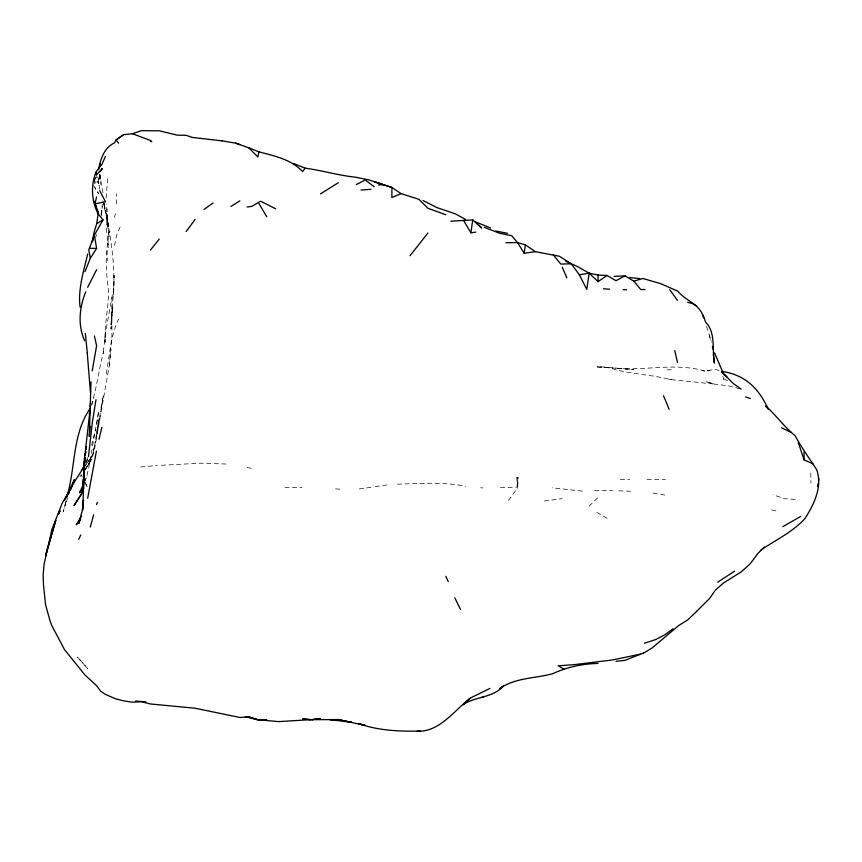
<?xml version="1.0" encoding="UTF-8"?>
<svg xmlns="http://www.w3.org/2000/svg" width="862" height="862" viewBox="0 0 862 862"><rect width="100%" height="100%" fill="white"/><g stroke="black" fill="none" stroke-linecap="round" stroke-linejoin="round"><path stroke-width="0.65" stroke-dasharray="4.31 3.23" d="M99.938 174.641L98.742 180.966L96.619 181.925L98.731 183.412L99.539 173.542L100.358 180.039L100.197 174.954M112.092 297.347L110.939 329.025L113.859 285.979M113.881 285.214C114.538 259.958 110.174 234.884 105.573 210.134L109.14 237.007L107.114 219.271L106.64 204.057M116.381 203.938L116.542 193.702M517.243 487.084L517.491 477.462L518.224 477.311L517.75 487.084L517.491 477.462L516.769 477.311L517.243 487.084L498.721 487.73M106.155 198.034L107.675 178.229M112.394 294.707L105.638 332.161L105.326 342.322C103.774 324.489 109.248 306.98 108.429 289.115C105.638 269.806 104.959 250.282 110.034 231.296M85.36 469.65L91.932 458.67L94.464 449.792L109.323 365.316L111.92 335.781L111.931 307.777M106.295 373.903C109.56 355.553 110.465 336.008 118.633 318.983M114.527 245.541L116.65 235.121L120.227 226.846M101.339 215.931L102.427 206.223M104.571 341.891L105.638 332.161M101.113 214.455L102.287 204.326M109.323 365.316L111.176 349.573M97.794 429.675L99.442 418.382L96.619 437.788M96.619 433.198L95.596 440.105L103.397 395.421L100.207 411.745M105.573 332.667L103.041 354.271L103.569 351.642C98.882 369.087 96.986 387.06 91.587 404.31M98.462 421.087L96.619 432.853L99.011 418.641M96.619 424.686L98.721 410.894L88.851 467.226L86.771 476.363L84.088 483.69M101.156 214.606L101.964 210.123L101.242 213.83M65.921 501.339L63.325 511.619L66.546 500.606M114.527 217.343L115.411 213.722M91.587 445.18L95.488 429.707M66.126 501.587L65.038 505.186L68.152 496.641M91.674 405.345L94.001 397.824M86.405 461.385L87.644 457.668M95.801 236.931L96.619 234.669M85.295 479.994L86.34 477.656M86.168 462.872L87.665 459.521L86.448 461.784M723.455 379.765L723.854 378.892L722.776 376.425M85.079 469.488L91.932 458.67L85.004 469.876M86.254 464.198L90.585 457.894L86.232 464.392M508.537 500.477L517.491 487.881M79.832 476.805L81.502 474.811M589.134 506.177L598.088 497.406M140.668 466.978L157.466 465.491M359.282 488.948L373.634 486.89M375.153 486.696L388.019 484.853M544.364 501.005L562.272 498.592M161.463 465.297L200.986 463.163L226.62 464.047M594.575 490.37L612.548 490.403M667.026 369.873L672.144 369.712M397.382 484.196C420.074 483.42 442.993 481.772 465.437 486.265M739.93 388.794L728.821 385.896L714.501 384.118L705.547 381.521L714.167 384.021L671.487 379.668L655.68 376.425L624.95 371.953L607.042 367.352L595.545 366.846L615.759 368.171M620.252 479.606L629.756 479.66M647.028 479.294L665.539 479.638M284.891 487.353L302.045 487.536M582.4 491.114L552.283 487.827M480.651 487.817L482.806 487.881M618.754 490.812L632.018 491.308M335.458 488.926L341.848 489.217M795.098 499.421L784.226 498.678L773.139 494.734M600.771 366.77L633.904 369.626L616.136 368.236C645.713 370.908 676.713 362.309 705.547 371.317L709.523 370.617L702.013 370.358L705.547 371.317L714.501 369.173L720.944 371.08M653.04 493.107L665.076 495.079M247.092 467.57L252.157 468.454M668.793 379.194L671.487 379.668M771.706 509.916L777.179 511.22M723.854 378.892L728.498 381.144M607.042 518.288L596.461 512.136M93.559 185.362L98.624 193.691L94.777 187.571M85.241 482.828L87.062 486.319M80.963 474.606L82.138 476.88M85.079 482.548L87.428 487.095M706.538 326.386L711.344 341.33M709.254 335.156L711.15 342.516M102.826 200.771L108.741 226.9L104.14 204.111M96.275 173.467L98.731 183.412M103.925 203.26L105.142 208.292L104.237 203.647L104.55 208.636L104.162 203.292M99.884 189.36L98.279 181.235L98.225 176.096M102.944 192.732L99.755 174.814M103.99 203.809L104.496 207.419L104.227 203.82M99.572 174.706L100.391 184.371M107.944 240.433L108.353 247.803L106.382 228.258L107.114 219.271L107.815 227.428L107.028 208.884M810.797 472.99L810.937 483.248M107.147 250.314L107.287 260.733M114.021 275.549L113.633 295.418L114.021 275.549M112.857 307.238L111.026 324.931L112.857 307.238M95.434 441.376L92.945 453.153L95.434 441.376M93.247 452.981L87.665 466.461L93.247 452.981M87.665 668.578L77.569 657.178L87.665 668.578"/><path stroke-width="1.29" d="M83.862 468.745L84.961 457.765L83.226 488.495L84.573 457.991L90.079 409.579M94.809 183.24L94.852 181.171M83.829 468.766L83.237 484.67L79.552 492.881L80.134 491.577M91.006 381.898L89.292 436.463L90.111 426.216M83.226 479.444L82.687 490.101L83.129 485.759M90.23 406.907L90.456 402.899M84.573 457.991L84.153 464.521L84.939 458.121M722.237 371.468C745.393 374.948 758.905 388.568 768.225 409.116L765.704 405.97C776.134 415.312 784.204 426.852 795.098 435.676C801.498 447.658 809.299 458.228 816.648 469.618C822.747 486.642 814.03 504.561 804.828 518.698C792.437 532.22 775.38 540.151 760.392 550.387M83.205 502.621L82.58 510.142M82.58 510.056L83.205 502.535M83.506 474.488L84.961 457.765M100.164 166.15L100.401 163.694M85.252 455.567L85.726 451.731M86.038 449.177L86.362 446.624L86.049 449.102M85.273 455.287L85.737 451.58M98.354 212.214L98.57 214.336L103.009 219.864L94.378 235.186L92.342 241.769L94.055 232.417L96.759 223.635L98.354 212.214L94.939 203.841L96.619 196.924M475.813 232.104L470.921 232.848L472.721 219.918L450.761 221.211M565.763 261.229L577.411 266.52L589.134 273.168L586.796 289.416L579.361 274.784L571.226 263.783L559.363 256.251L535.41 251.682L524.171 253.256L525.346 244.873L517.491 242.567L505.972 242.75M92.191 370.875L96.619 345.673L94.421 336.018M88.463 456.666L92.331 422.488L95.973 399.709M817.65 486.265L818.07 483.733M818.48 481.19L818.9 478.658M87.665 498.268L96.415 451.149M83.215 483.97L81.481 494.001L74.143 505.369L81.481 494.001L83.043 487.105M67.398 494.928C75.565 466.32 72.419 434.286 89.95 408.728M96.135 174.652L95.962 172.228C90.521 185.944 91.609 201.072 98.225 214.142M90.198 410.29L89.357 413.868L90.004 411.443M98.462 169.76C100.488 159.481 104.14 147.477 114.527 142.876L116.047 139.956L123.481 134.731L132.436 133.718L141.39 130.668L159.298 130.808L177.216 135.151L186.17 135.323L192.118 137.392L221.987 140.872M98.99 439.329L101.899 427.304M248.849 147.865L259.031 151.884L257.803 156.97L248.849 147.865L235.854 143.167L222.062 140.872M87.665 254.139C83.614 271.433 77.882 289.147 80.058 307.055M90.327 527.048L93.635 514.797M96.619 504.582L97.32 502.33M85.694 291.906C79.401 307.518 77.602 324.974 84.616 340.705M84.982 271.638L90.359 258.191L96.619 248.45L94.378 235.186L88.743 250.023L90.359 258.191M70.835 489.325L72.171 485.672M73.065 483.226L74.401 479.574L64.639 500.38M80.683 518.698L78.711 523.536L82.127 511.101L83.539 499.949L82.989 505.207L83.668 479.197L83.625 488.776M59.898 510.972L58.379 514.474L60.081 510.821M105.433 156.431L101.845 164.534L96.21 171.613M66.342 497.417L69.757 490.112L66.342 497.04M87.665 287.315L96.619 269.677M78.711 539.332L80.791 534.957M79.282 520.734L80.446 518.471M84.616 465.189L82.17 469.715L85.166 465.103L75.457 480.177L62.064 503.473L51.849 529.656L44.113 564.071L43.1 575.234L43.509 585.104L45.546 604.607L49.942 620.554L51.849 625.661L64.521 649.646L84.918 674.935L96.619 685.721L100.649 691.184L105.196 694.255L115.357 698.726L123.481 700.828L132.436 702.196L141.39 701.733L150.354 703.974L195.124 708.23L239.895 717.486L248.849 716.904L257.436 719.673L245.336 716.742L248.849 716.904L257.803 719.813L266.767 719.813L258.007 719.759L278.728 721.613L311.128 719.641L302.584 718.994L311.538 719.727L320.492 718.499L311.915 719.662L338.4 719.598L351.556 722.302L329.92 719.608L338.4 719.598L365.262 725.416L358.711 723.66C378.44 730.631 399.656 731.601 420.365 731.008M81.524 516.155L76.298 524.807L78.711 521.866M714.846 590.826L709.792 598.25L696.755 611.212M93.796 180.567L96.113 177.292M99.981 171.85L102.287 168.575L96.619 174.663M186.17 231.533L195.124 219.379M445.859 214.778L427.951 208.292L418.997 199.337L401.089 193.627L391.93 187.474L369.119 179.975L355.909 177.26C338.744 175.471 322.129 170.46 305.137 168.155L302.584 171.581C291.442 159.459 274.418 155.925 259.031 151.884M410.043 255.702L427.951 232.988M150.344 250.174L159.308 239.119M764.422 547.068L757.784 553.576L750.317 563.673L741.363 571.775L723.455 583.035L715.438 590.093M696.593 611.417L687.639 620.004L678.685 625.532L652.318 647.793L642.858 653.611M489.907 688.436L470.566 697.951L462.991 704.814C475.522 696.076 492.752 698.242 503.462 685.926L499.583 688.663C515.217 677.564 534.914 678.588 552.693 673.707C566.937 667.134 582.41 663.794 598.088 663.417M470.566 697.951C454.058 710.439 439.976 731.989 417.068 731.332M673.071 628.754L665.227 634.561L655.863 639.496L644.431 643.235M204.078 209.412L213.033 202.99M122.781 135.259L116.047 139.956L118.611 143.189M579.361 274.784L589.134 273.168L598.088 281.626L607.042 275.474L615.996 280.721L624.95 275.872L633.904 281.195L640.8 289.567L645.002 289.524M338.4 182.701L320.492 193.853M717.734 582.162L734.564 571.194M230.941 206.438L239.895 200.868M96.759 223.635L103.009 219.864M800.798 516.37L782.804 526.66M356.308 184.565L365.262 179.996L374.216 186.774M401.089 193.627L391.844 197.538L391.93 187.474L374.216 181.731L383.17 184.727L378.353 184.974M643.461 653.019L624.95 660.335L615.996 661.337M481.675 697.617L483.916 696.722M633.904 281.195L642.858 278.469L660.766 283.695L677.877 291.227C685.732 301.01 700.537 304.189 703.521 317.776M640.261 654.172L612.268 659.99L574.081 664.656L558.167 665.809L563.996 669.171M94.939 203.841L105.573 201.783L99.723 190.739M247.071 207.009L251.672 206.417L260.636 201.234L275.721 208.82M624.95 275.872L614.024 276.4M361.006 190.071L370.908 189.274M571.226 263.783L560.806 264.063L553.318 254.969M89.551 248.31L96.619 248.45M623.054 289.664L626.599 289.815M589.134 273.168L598.088 275.053L607.042 275.474M135.668 701.065L145.818 701.819M603.572 288.759L609.671 289.244M629.896 277.564L639.69 278.598M150.344 141.443L151.744 141.637L150.785 140.581L132.436 133.718M495.65 230.994L507.524 233.311M687.639 302.303L692.369 303.543L696.593 305.859M454.317 213.507L436.905 207.57L423.07 200.523M745.608 396.886L750.317 398.524M235.854 143.167L239.895 144.611M484.164 227.288L499.583 233.246L511.791 235.768L517.491 242.567L524.171 253.256M798.255 442.518L804.052 459.845L813.006 463.875M293.63 163.543L305.137 168.155M490.629 227.999L475.598 221.9L481.675 228.021L472.721 219.918M781.683 427.757L791.348 432.519M454.813 213.571L465.232 219.228L463.767 220.704L470.921 232.848M525.346 244.873L535.41 251.682M741.158 389.118L733.131 383.407L722.011 372.104M721.774 372.028L726.806 376.726M669.731 289.654L677.424 300.375M258.891 203.497L266.757 216.771M454.813 597.808L460.513 609.434M445.859 576.355L448.24 581.656M723.455 373.796L714.587 352.86M562.272 267.242L566.862 277.909M663.492 395.733L669.181 409.364M94.109 201.428L96.059 206.19M703.252 315.298L705.547 322.119C716.096 332.495 711.883 349.724 714.404 363.096L713.37 354.088M674.752 350.543L677.467 362.439M87.224 352.547L90.456 392.555M87.331 353L85.316 333.475M712.475 346.373L712.777 348.948M804.052 452.097L804.052 459.845M598.088 275.053L598.088 281.626M55.739 520.497L45.492 555.947L55.739 520.497M69.757 489.605L68.324 494.497L69.757 489.605M84.077 467.355L82.633 469.456L84.067 467.43"/></g></svg>
